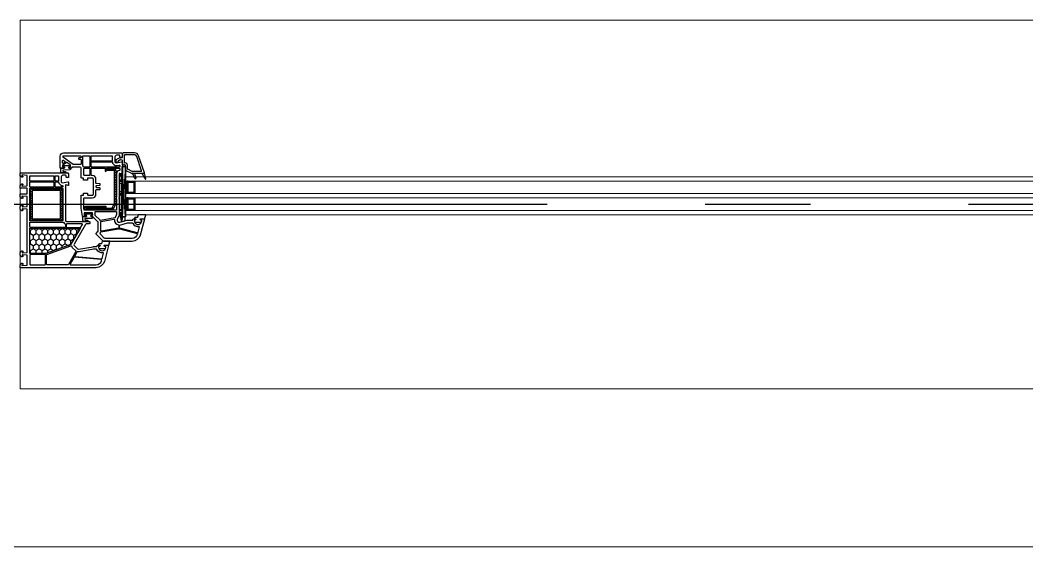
# Model space of a CAD drawing. Header units: inches. Extents: x -21163 to 11874, y -14995 to 6550.
# Drawn here: x -12256 to -11300, y -7989 to -7489 of the extents above; entities that cross this region are included whole.
import ezdxf

# ---------------------------------------------------------------- set-up
doc = ezdxf.new("R2010")
doc.units = ezdxf.units.IN
doc.header["$MEASUREMENT"] = 0
doc.linetypes.add('CONTI', pattern=[0])
doc.linetypes.add('GOST2.303 5', pattern=[24, 20, -1.5, 1, -1.5])
doc.layers.get('0').update_dxf_attribs({"color": 8})
for name, color, linetype in [('axis_dim', 8, 'CONTI'), ('GASKET', 8, 'Continuous'), ('PVC', 8, 'Continuous'), ('STEEL', 8, 'Continuous')]:
    doc.layers.add(name, color=color, linetype=linetype)
doc.layers.add('doors_windows', color=8, linetype='Continuous', lineweight=5)
doc.layers.add('stair1', color=8, linetype='Continuous', lineweight=15)

# ---------------------------------------------------------------- blocks, each defined once
blk = doc.blocks.new('*U18')
at = {"linetype": 'Continuous'}
h = blk.add_hatch(dxfattribs=at)
h.set_pattern_fill('HONEY', color=6, angle=-90, style=0)
h.set_pattern_definition([(270, (2072.1576, 52.6428), (-2.74963, -4.7625), [3.175, -6.35]), (150, (2072.1576, 52.6428), (-2.74963, 4.7625), [3.175, -6.35]), (210, (2072.1576, 52.6428), (-5.49926, -6e-07), [-6.35, 3.175])])
h.paths.add_polyline_path([(1943.78, -37.59, -0.57735), (1943.35, -36.84), (1951.03, -23.53, 0.079163), (1951.42, -22.5, -0.259107), (1951.74, -22.14), (1975.42, -13.52, -0.087489), (1975.59, -13.49), (1990.3, -13.49, -0.414214), (1990.8, -13.99), (1990.8, -37.09, -0.414214), (1990.3, -37.59)])
at = {"color": 1, "linetype": 'Continuous'}
for p, q in [((1903.02, -44.14), (1900.46, -44.82)), ((1900.46, -44.82), (1900.46, -47.87)), ((1904.22, -43.52), (1903.02, -43.85)), ((1903.02, -43.85), (1903.02, -44.14)), ((1904.22, -45.37), (1903.02, -45.65)), ((1903.02, -45.65), (1903.02, -88.61)), ((1904.22, -45.39), (1904.22, -43.52)), ((1904.22, -45.37), (1904.22, -51.97)), ((1906.02, -51.97), (1904.22, -45.37)), ((1904.22, -45.65), (1904.22, -51.97)), ((1900.46, -47.87), (1903.02, -47.87)), ((1903.02, -49.97), (1904.22, -49.97)), ((1903.02, -76.2), (1903.02, -52)), ((1904.22, -51.97), (1906.02, -51.97)), ((1904.22, -53.97), (1904.22, -54.57)), ((1904.22, -53.97), (1906.02, -53.97)), ((1904.22, -79.97), (1904.22, -53.97)), ((1904.22, -54.97), (1906.02, -54.97)), ((1906.02, -82.97), (1906.02, -51.97)), ((1904.22, -68.97), (1906.02, -68.97)), ((1904.22, -69.97), (1906.02, -69.97)), ((1904.22, -71.97), (1906.02, -71.97)), ((1904.22, -79.97), (1906.02, -79.97)), ((1904.22, -81.97), (1906.02, -81.97)), ((1904.22, -86.67), (1904.22, -81.97)), ((1904.22, -82.97), (1906.02, -82.97)), ((1903.02, -86.67), (1904.72, -86.67)), ((1903.02, -88.61), (1904.72, -89.07)), ((1904.72, -89.07), (1904.72, -86.67))]:
    blk.add_line(p, q, dxfattribs=at)
at = {"color": 5}
for p, q in [((1892.06, -55.28), (1891.06, -55.28)), ((1892.06, -56.28), (1891.06, -56.28)), ((1892.06, -57.28), (1891.06, -57.28)), ((1892.06, -55.28), (1892.06, -54.28)), ((1892.56, -55.28), (1892.56, -54.28)), ((1893.56, -55.28), (1893.56, -54.28)), ((1894.56, -55.28), (1894.56, -54.28)), ((1895.56, -55.28), (1895.56, -54.28)), ((1896.56, -55.28), (1896.56, -54.28)), ((1897.56, -55.28), (1897.56, -54.28)), ((1897.56, -55.28), (1898.56, -55.28)), ((1897.56, -56.28), (1898.56, -56.28)), ((1897.56, -57.28), (1898.56, -57.28)), ((1892.06, -58.28), (1891.06, -58.28)), ((1892.06, -59.28), (1891.06, -59.28)), ((1892.06, -60.28), (1891.06, -60.28)), ((1892.06, -61.28), (1891.06, -61.28)), ((1892.06, -62.28), (1891.06, -62.28)), ((1892.06, -63.28), (1891.06, -63.28)), ((1892.06, -64.28), (1891.06, -64.28)), ((1892.06, -65.28), (1891.06, -65.28)), ((1892.06, -65.28), (1891.06, -65.28)), ((1892.06, -66.28), (1891.06, -66.28)), ((1892.06, -65.28), (1892.06, -66.28)), ((1892.56, -66.28), (1892.56, -65.28)), ((1893.56, -66.28), (1893.56, -65.28)), ((1894.56, -66.28), (1894.56, -65.28)), ((1895.56, -66.28), (1895.56, -65.28)), ((1896.56, -66.28), (1896.56, -65.28)), ((1897.56, -58.28), (1898.56, -58.28)), ((1897.56, -59.28), (1898.56, -59.28)), ((1897.56, -60.28), (1898.56, -60.28)), ((1897.56, -61.28), (1898.56, -61.28)), ((1897.56, -62.28), (1898.56, -62.28)), ((1897.56, -63.28), (1898.56, -63.28)), ((1897.56, -64.28), (1898.56, -64.28)), ((1897.56, -65.28), (1898.56, -65.28)), ((1897.56, -65.28), (1898.56, -65.28)), ((1897.56, -65.28), (1897.56, -66.28)), ((1897.56, -66.28), (1898.56, -66.28)), ((1892.06, -71.28), (1891.06, -71.28)), ((1892.06, -72.28), (1891.06, -72.28)), ((1892.06, -73.28), (1891.06, -73.28)), ((1892.06, -74.28), (1891.06, -74.28)), ((1892.06, -75.28), (1891.06, -75.28)), ((1892.06, -76.28), (1891.06, -76.28)), ((1892.06, -71.28), (1892.06, -70.28)), ((1892.56, -71.28), (1892.56, -70.28)), ((1893.56, -71.28), (1893.56, -70.28)), ((1894.56, -71.28), (1894.56, -70.28)), ((1895.56, -71.28), (1895.56, -70.28)), ((1896.56, -71.28), (1896.56, -70.28)), ((1897.56, -71.28), (1897.56, -70.28)), ((1897.56, -71.28), (1898.56, -71.28)), ((1897.56, -72.28), (1898.56, -72.28)), ((1897.56, -73.28), (1898.56, -73.28)), ((1897.56, -74.28), (1898.56, -74.28)), ((1897.56, -75.28), (1898.56, -75.28)), ((1897.56, -76.28), (1898.56, -76.28)), ((1892.06, -77.28), (1891.06, -77.28)), ((1892.06, -78.28), (1891.06, -78.28)), ((1892.06, -79.28), (1891.06, -79.28)), ((1892.06, -80.28), (1891.06, -80.28)), ((1892.06, -81.28), (1891.06, -81.28)), ((1892.06, -81.28), (1891.06, -81.28)), ((1892.06, -82.28), (1891.06, -82.28)), ((1892.06, -81.28), (1892.06, -82.28)), ((1892.56, -82.28), (1892.56, -81.28)), ((1893.56, -82.28), (1893.56, -81.28)), ((1894.56, -82.28), (1894.56, -81.28)), ((1895.56, -82.28), (1895.56, -81.28)), ((1896.56, -82.28), (1896.56, -81.28)), ((1897.56, -77.28), (1898.56, -77.28)), ((1897.56, -78.28), (1898.56, -78.28)), ((1897.56, -79.28), (1898.56, -79.28)), ((1897.56, -80.28), (1898.56, -80.28)), ((1897.56, -81.28), (1898.56, -81.28)), ((1897.56, -81.28), (1898.56, -81.28)), ((1897.56, -81.28), (1897.56, -82.28)), ((1897.56, -82.28), (1898.56, -82.28))]:
    blk.add_line(p, q, dxfattribs=at)
at = {"color": 1, "linetype": 'Continuous', "lineweight": 25}
for p, q in [((1900.04, -48.17), (1903.03, -96.18)), ((1900.04, -96.18), (1903.03, -48.17))]:
    blk.add_line(p, q, dxfattribs=at)
blk.add_lwpolyline([(1943.43, -37.59, -0.57735), (1943.17, -37.14), (1951.81, -22.19, -0.176327), (1951.96, -22.06), (1975.45, -13.51, -0.087489), (1975.55, -13.49), (1990.5, -13.49, -0.414214), (1990.8, -13.79), (1990.8, -37.29, -0.414214), (1990.5, -37.59)], format="xyb", close=True)
at = {"color": 5}
for points in [[(1898.56, -66.28), (1891.06, -66.28), (1891.06, -54.28), (1898.56, -54.28)], [(1897.56, -65.28), (1892.06, -65.28), (1892.06, -55.28), (1897.56, -55.28)], [(1898.56, -82.28), (1891.06, -82.28), (1891.06, -70.28), (1898.56, -70.28)], [(1897.56, -81.28), (1892.06, -81.28), (1892.06, -71.28), (1897.56, -71.28)]]:
    blk.add_lwpolyline(points, close=True, dxfattribs=at)
at = {"color": 1, "linetype": 'Continuous', "lineweight": 25}
blk.add_lwpolyline([(1900.04, -50.18), (1900.04, -48.17), (1903.03, -48.17), (1903.03, -96.18), (1900.04, -96.18)], close=True, dxfattribs=at)
at = {"layer": 'doors_windows', "color": 5}
for points in [[(768, -50.28), (1900.04, -50.28), (1900.04, -54.28), (768, -54.28)], [(768, -66.28), (1900.04, -66.28), (1900.04, -70.28), (768, -70.28)], [(768, -82.28), (1900.04, -82.28), (1900.04, -86.28), (768, -86.28)]]:
    blk.add_lwpolyline(points, close=True, dxfattribs=at)
at = {"layer": 'GASKET'}
for p, q in [((1880.59, -84.5), (1882.03, -89.88)), ((1881.33, -84.2), (1884.32, -89.5)), ((1892.57, -87.48), (1892.93, -89.5))]:
    blk.add_line(p, q, dxfattribs=at)
at = {"layer": 'GASKET', "color": 5, "linetype": 'Continuous'}
for points in [[(1924.88, -22.56, 0.414214), (1925.58, -21.86), (1925.58, -21.76, 0.414214), (1925.28, -21.46), (1924.43, -21.46), (1924.26, -21.16, -0.57735), (1924.78, -20.26), (1925.23, -20.26, 0.414214), (1925.73, -19.76), (1925.73, -19.46, 0.020024), (1925.72, -19.18, 0.390947), (1924.72, -18.26), (1919.74, -18.26, 0.390947), (1918.74, -19.18), (1918.73, -19.46), (1918.73, -19.76, 0.414214), (1919.23, -20.26), (1919.68, -20.26, -0.57735), (1920.2, -21.16), (1920.03, -21.46), (1915.98, -21.46), (1914.96, -24.85, 0.502334), (1915.25, -25.23), (1922.01, -25.23), (1922.74, -22.8, -0.349418), (1923.04, -22.56)], [(1890.78, -47.61, 0.414214), (1891.48, -46.91), (1891.48, -46.81, 0.414214), (1891.18, -46.51), (1890.33, -46.51), (1890.16, -46.21, -0.57735), (1890.68, -45.31), (1891.13, -45.31, 0.414214), (1891.63, -44.81), (1891.63, -44.51, 0.020024), (1891.62, -44.23, 0.390947), (1890.62, -43.31), (1885.64, -43.31, 0.390947), (1884.64, -44.23), (1884.63, -44.51), (1884.63, -44.81, 0.414214), (1885.13, -45.31), (1885.58, -45.31, -0.57735), (1886.1, -46.21), (1885.93, -46.51), (1881.88, -46.51), (1880.86, -49.9, 0.502334), (1881.15, -50.28), (1887.91, -50.28), (1888.64, -47.85, -0.349418), (1888.94, -47.61)], [(1937.9, -49.68, -0.414214), (1938.4, -50.18, -0.054959), (1938.32, -50.94, -0.351258), (1938.12, -51.1), (1931.68, -51.1, -0.351258), (1931.48, -50.94, -0.054959), (1931.4, -50.18, -0.414214), (1931.9, -49.68), (1932.35, -49.68, 0.57735), (1932.87, -48.78), (1932.7, -48.48), (1931.23, -48.48, -0.414214), (1931.03, -48.28), (1931.03, -47.81, -0.407864), (1932.01, -46.81), (1938.22, -46.68, 0.433601), (1938.61, -46.24), (1938.58, -45.92, 0.363714), (1937.86, -45.19), (1936.89, -45.11, 0.169782), (1936.7, -45.16, -1.241435), (1936.25, -43.99), (1939.34, -43.99, -0.414214), (1940.54, -45.19), (1940.54, -48.18, -0.414214), (1940.24, -48.48), (1937.1, -48.48), (1936.93, -48.78, 0.57735), (1937.45, -49.68)], [(1958.89, -95.68, -0.414214), (1959.39, -96.18, -0.054959), (1959.3, -96.94, -0.351258), (1959.11, -97.1), (1952.67, -97.1, -0.351258), (1952.47, -96.94, -0.054959), (1952.39, -96.18, -0.414214), (1952.89, -95.68), (1953.34, -95.68, 0.57735), (1953.86, -94.78), (1953.68, -94.48), (1952.22, -94.48, -0.414214), (1952.02, -94.28), (1952.02, -93.81, -0.407864), (1953, -92.81), (1959.21, -92.68, 0.433601), (1959.6, -92.24), (1959.57, -91.92, 0.363714), (1958.84, -91.19), (1957.88, -91.11, 0.169782), (1957.69, -91.16, -1.241435), (1957.24, -89.99), (1960.33, -89.99, -0.414214), (1961.53, -91.19), (1961.53, -94.18, -0.414214), (1961.23, -94.48), (1958.09, -94.48), (1957.92, -94.78, 0.57735), (1958.44, -95.68)]]:
    blk.add_lwpolyline(points, format="xyb", close=True, dxfattribs=at)
at = {"layer": 'GASKET'}
for centre, radius, start, end in [((1880.98, -84.4), 0.4, 29.48668, 195), ((1890.62, -85.1), 0.6, 47.51402, 209.41996), ((1883.13, -89.32), 8, 0, 29.41996), ((1887.65, -88.34), 5, 10, 47.51402)]:
    blk.add_arc(centre, radius, start, end, dxfattribs=at)
at = {"layer": 'PVC'}
for p, q in [((1882.02, -89.8), (1882.02, -89.8)), ((1882.04, -89.9), (1887.6, -106.29)), ((1882.32, -89.5), (1893.47, -89.5)), ((1884.78, -92.06), (1889.4, -105.68)), ((1885.25, -91.4), (1893.47, -91.4)), ((1891.13, -89.32), (1891.13, -89.5)), ((1893.69, -91.45), (1897.84, -93.47)), ((1894.52, -89.74), (1898.67, -91.76)), ((1898.12, -93.92), (1898.12, -97.3)), ((1900.02, -93.92), (1900.02, -97)), ((1900.22, -99.4), (1900.62, -99.4)), ((1900.52, -97.5), (1900.92, -97.5)), ((1901.12, -99.9), (1901.12, -106.6)), ((1903.02, -99.6), (1903.02, -101.91)), ((1903.02, -104.96), (1903.02, -108.25)), ((1904.67, -102.62), (1903.43, -102.4)), ((1905.22, -104.75), (1903.61, -104.47)), ((1906.77, -101.55), (1905.01, -102.56)), ((1908.77, -102.7), (1905.22, -104.75)), ((1907.02, -100.65), (1907.02, -101.11)), ((1909.02, -100.65), (1909.02, -102.27)), ((1891.3, -107.1), (1900.62, -107.1)), ((1891.39, -109), (1902.27, -109)), ((1902.27, -109), (1903.02, -108.25))]:
    blk.add_line(p, q, dxfattribs=at)
for points in [[(1956.02, -44), (1934.52, -44, -0.414214), (1934.02, -43.5), (1934.02, -42, -0.414214), (1934.52, -41.5), (1937.22, -41.5, 0.267949), (1938.09, -41), (1948.89, -22.29, 0.339454), (1948.73, -21.09), (1945.44, -17.8, 0.245592), (1944.56, -17.52), (1930.72, -19.95, -0.043661), (1930.2, -20), (1927.52, -20, 0.414214), (1927.02, -20.5, -0.414214), (1926.02, -21.5), (1924.38, -21.5), (1924.2, -21.2, -0.57735), (1924.72, -20.3), (1925.17, -20.3, 0.414214), (1925.67, -19.8), (1925.67, -19.5, 1), (1918.67, -19.5), (1918.67, -19.8, 0.414214), (1919.17, -20.3), (1919.62, -20.3, -0.57735), (1920.14, -21.2), (1919.97, -21.5), (1916.32, -21.5, -0.493145), (1916.03, -21.12), (1920.1, -5.93, -0.339454), (1927.83, 0), (1999.52, 0, -0.414214), (2000.02, -0.5), (2000.02, -2.41), (2000.02, -2.7), (1998.52, -4.2), (1998.02, -4.2, -0.414214), (1997.52, -3.7), (1997.52, -3.3, -0.198912), (1997.58, -3.16), (1998.23, -2.51, 0.700208), (1997.99, -2), (1993.78, -2.37, 0.388879), (1993.32, -2.87), (1993.32, -11.46, 0.388879), (1993.78, -11.96), (1997.7, -12.3, 0.700208), (1997.93, -11.79), (1997.58, -11.44, -0.198912), (1997.52, -11.3), (1997.52, -10.9, -0.414214), (1998.02, -10.4), (1998.52, -10.4), (2000.02, -11.9), (2000.02, -14.4), (1998.52, -15.9), (1998.02, -15.9, -0.414214), (1997.52, -15.4), (1997.52, -15, -0.198912), (1997.58, -14.86), (1997.93, -14.51, 0.700208), (1997.7, -14), (1993.78, -14.34, 0.388879), (1993.32, -14.84), (1993.32, -55.16, 0.388879), (1993.78, -55.66), (1997.7, -56, 0.700208), (1997.93, -55.49), (1997.58, -55.14, -0.198912), (1997.52, -55), (1997.52, -54.6, -0.414214), (1998.02, -54.1), (1998.52, -54.1), (2000.02, -55.6), (2000.02, -58.1), (1998.52, -59.6), (1998.02, -59.6, -0.414214), (1997.52, -59.1), (1997.52, -58.7, -0.198912), (1997.58, -58.56), (1997.93, -58.21, 0.700208), (1997.7, -57.7), (1993.78, -58.04, 0.388879), (1993.32, -58.54), (1993.32, -67.13, 0.388879), (1993.78, -67.63), (1997.99, -68, 0.700208), (1998.23, -67.49), (1997.58, -66.84, -0.198912), (1997.52, -66.7), (1997.52, -66.3, -0.414214), (1998.02, -65.8), (1998.52, -65.8), (2000.02, -67.3), (2000.02, -67.59), (2000.02, -69.5, -0.414214), (1999.52, -70), (1993.82, -70, 0.414214), (1993.32, -70.5), (1993.32, -74.9, 0.414214), (1993.82, -75.4), (1999.52, -75.4, -0.414214), (2000.02, -75.9), (2000.02, -78.1), (1998.52, -79.6), (1998.02, -79.6, -0.414214), (1997.52, -79.1), (1997.52, -78.7, -0.198912), (1997.58, -78.56), (1998.23, -77.91, 0.700208), (1997.99, -77.4), (1993.78, -77.77, 0.388879), (1993.32, -78.27), (1993.32, -87.13, 0.388879), (1993.78, -87.63), (1997.99, -88, 0.700208), (1998.23, -87.49), (1997.58, -86.84, -0.198912), (1997.52, -86.7), (1997.52, -86.3, -0.414214), (1998.02, -85.8), (1998.52, -85.8), (2000.02, -87.3), (2000.02, -87.59), (2000.02, -89.5, -0.414214), (1999.52, -90), (1954.77, -90), (1954.02, -89.25), (1954.02, -88.75), (1954.21, -85.97, -0.446275), (1954.79, -85.51), (1955.91, -85.7, -0.36397), (1956.32, -86.2), (1956.32, -87.2, 0.414214), (1956.82, -87.7), (1959.52, -87.7, 0.414214), (1961.02, -86.2), (1961.02, -81.43), (1960.02, -80.43), (1954.8, -81.49, -0.454146), (1954.2, -81.03), (1954.02, -78.32, -0.51393), (1954.4, -78.01), (1956.39, -78.54, 0.493145), (1957.02, -78.06), (1957.02, -45, 0.414214)], [(1947.7, -10.6), (1922.76, -8.42, 0.36397), (1922.24, -8.79), (1920.92, -13.7, 0.546119), (1921.26, -14.08, -0.339137), (1927.17, -17.21, 0.293253), (1927.63, -17.5), (1930.24, -17.5), (1944.12, -15.05, -0.100742), (1945.52, -15.09, 0.329802), (1946.06, -14.85), (1948.09, -11.35, 0.548619)], [(1952.16, -2.8), (1927.83, -2.8, 0.339454), (1922.81, -6.65), (1922.68, -7.12, 0.466308), (1923.12, -7.75), (1948.55, -9.97, 0.291473), (1949.02, -9.72), (1952.59, -3.55, 0.57735)], [(1974.47, -2.8, -0.414214), (1974.97, -3.3), (1974.97, -12.18, -0.315299), (1974.64, -12.65), (1951.96, -20.91, -0.415199), (1951.31, -20.61, 0.110369), (1950.5, -19.32), (1947.13, -15.95, -0.339454), (1947.05, -15.35), (1954.15, -3.05, -0.267949), (1954.58, -2.8)], [(1976.07, -3.3), (1976.07, -11.9, 0.414214), (1976.57, -12.4), (1990.32, -12.4, 0.414214), (1990.82, -11.9), (1990.82, -3.3, 0.414214), (1990.32, -2.8), (1976.57, -2.8, 0.414214)], [(1975.52, -13.5), (1990.32, -13.5, -0.414214), (1990.82, -14), (1990.82, -37.1, -0.414214), (1990.32, -37.6), (1943.8, -37.6, -0.57735), (1943.37, -36.85), (1951.05, -23.54, 0.079163), (1951.45, -22.51, -0.259107), (1951.76, -22.15)], [(1955.82, -38.3), (1942.82, -38.3, 0.267949), (1942.39, -38.55), (1940.94, -41.05, 0.57735), (1941.2, -41.5), (1955.82, -41.5, 0.414214), (1956.32, -41), (1956.32, -38.8, 0.414214)], [(1990.32, -38.3, -0.414214), (1990.82, -38.8), (1990.82, -42.8, -0.414214), (1990.32, -43.3), (1959.36, -43.3, -0.252264), (1958.94, -43.08, 0.152167), (1957.33, -41.76, -0.305615), (1957.02, -41.29), (1957.02, -38.8, -0.414214), (1957.52, -38.3)], [(1990.32, -44.4, -0.414214), (1990.82, -44.9), (1990.82, -54.1, 1), (1990.82, -54.7), (1990.82, -65.1, 1), (1990.82, -65.7), (1990.82, -74.9, -0.414214), (1990.32, -75.4), (1960.02, -75.4, -0.414214), (1959.52, -74.9), (1959.52, -44.9, -0.414214), (1960.02, -44.4)], [(1966.42, -76.5, -0.414214), (1966.92, -77), (1966.92, -81, -0.414214), (1966.42, -81.5), (1963.99, -81.5, -0.372896), (1963.5, -81.07, 0.161969), (1962.79, -79.66), (1961.79, -78.66, 0.198912), (1960.02, -77.93, -0.414214), (1959.52, -77.43), (1959.52, -77, -0.414214), (1960.02, -76.5)], [(1966.42, -82.2, -0.414214), (1966.92, -82.7), (1966.92, -86.7, -0.414214), (1966.42, -87.2), (1964.02, -87.2, -0.414214), (1963.52, -86.7), (1963.52, -82.7, -0.414214), (1964.02, -82.2)], [(1990.32, -76.5, -0.414214), (1990.82, -77), (1990.82, -81, -0.414214), (1990.32, -81.5), (1968.52, -81.5, -0.414214), (1968.02, -81), (1968.02, -77, -0.414214), (1968.52, -76.5)], [(1990.32, -82.2, -0.414214), (1990.82, -82.7), (1990.82, -86.7, -0.414214), (1990.32, -87.2), (1968.52, -87.2, -0.414214), (1968.02, -86.7), (1968.02, -82.7, -0.414214), (1968.52, -82.2)]]:
    blk.add_lwpolyline(points, format="xyb", close=True, dxfattribs=at)
at = {"layer": 'PVC', "linetype": 'Continuous', "lineweight": 25}
for points in [[(1903.77, -109), (1903.02, -108.25), (1903.02, -107.75), (1903.21, -104.97, -0.446275), (1903.79, -104.51), (1904.91, -104.7, -0.36397), (1905.32, -105.2), (1905.32, -106.2, 0.414214), (1905.82, -106.7), (1908.52, -106.7, 0.414214), (1910.02, -105.2), (1910.02, -100.43), (1909.02, -99.43), (1903.8, -100.49, -0.454146), (1903.2, -100.03), (1903.03, -97.41, -0.016582), (1903.02, -97.21), (1903.02, -89.3, -0.493145), (1903.4, -89.01), (1905.39, -89.54, 0.493145), (1906.02, -89.06), (1906.02, -66.71, -0.201513), (1906.17, -66.36, 0.420084), (1906.17, -65.64, -0.201513), (1906.02, -65.29), (1906.02, -50), (1907.85, -45.8, 0.628383), (1905.5, -43.07), (1898.29, -45), (1893.52, -45, 0.414214), (1893.02, -45.5, -0.414214), (1892.02, -46.5), (1890.38, -46.5), (1890.2, -46.2, -0.57735), (1890.72, -45.3), (1891.16, -45.3, 0.38517), (1891.65, -44.85, 1.105542), (1884.69, -44.85, 0.38517), (1885.19, -45.3), (1885.62, -45.3, -0.57735), (1886.14, -46.2), (1885.97, -46.5), (1882.32, -46.5, -0.493145), (1882.03, -46.12), (1886.1, -30.93, -0.339454), (1893.83, -25), (1920.61, -25, -0.198912), (1921.31, -25.29), (1927.88, -31.85, -0.414214), (1927.88, -32.56), (1926.17, -34.27, 0.198912), (1926.02, -34.62), (1926.02, -43.29, 0.198912), (1926.17, -43.65), (1930.88, -48.35, 0.198912), (1931.23, -48.5), (1932.67, -48.5), (1932.84, -48.8, -0.57735), (1932.32, -49.7), (1931.82, -49.7, 0.414214), (1931.32, -50.2), (1931.32, -51.6, 0.414214), (1931.82, -52.1), (1938.81, -52.1, 0.455633), (1939.31, -51.53), (1939.11, -50.13, 0.373972), (1938.61, -49.7), (1937.42, -49.7, -0.57735), (1936.9, -48.8), (1937.08, -48.5), (1940.46, -48.5, -0.373885), (1940.96, -48.93), (1942.02, -56.5), (1942.02, -68.6, -0.414214), (1941.72, -68.9), (1940.12, -68.9, 0.414214), (1939.82, -69.2), (1939.82, -70.6, -0.414214), (1939.52, -70.9), (1936.42, -70.9, -0.414214), (1936.12, -70.6), (1936.12, -69.4, 0.414214), (1935.62, -68.9), (1931.52, -68.9, 0.414214), (1930.52, -69.9), (1930.52, -76.29, -0.201513), (1930.37, -76.64, 0.420084), (1930.37, -77.36, -0.201513), (1930.52, -77.71), (1930.52, -84.1, 0.414214), (1931.52, -85.1), (1935.62, -85.1, 0.414214), (1936.12, -84.6), (1936.12, -83.4, -0.414214), (1936.42, -83.1), (1939.52, -83.1, -0.414214), (1939.82, -83.4), (1939.82, -84.8, 0.414214), (1940.12, -85.1), (1941.72, -85.1, -0.414214), (1942.02, -85.4), (1942.02, -94, 0.414214), (1943.52, -95.5), (1950.52, -95.5, 0.414214), (1951.02, -95, -0.414214), (1951.52, -94.5), (1953.67, -94.5), (1953.84, -94.8, -0.57735), (1953.32, -95.7), (1952.82, -95.7, 0.414214), (1952.32, -96.2), (1952.32, -97.17, 0.244698), (1952.53, -97.58), (1955.58, -99.72, 0.315299), (1956.16, -99.72), (1959.51, -97.37, 0.244698), (1959.72, -96.96), (1959.72, -96.2, 0.414214), (1959.22, -95.7), (1958.42, -95.7, -0.57735), (1957.9, -94.8), (1958.08, -94.5), (1961.72, -94.5, -0.414214), (1962.02, -94.8), (1962.02, -106, -0.414214), (1959.02, -109)], [(1906.54, -36.95, -0.109518), (1905.25, -36.9), (1889.08, -32.57, -0.414214), (1888.73, -31.95), (1888.81, -31.65, -0.339454), (1893.83, -27.8), (1919.45, -27.8, -0.198912), (1920.15, -28.09), (1924.14, -32.08, -0.382222), (1924.18, -32.75, 0.088112), (1923.68, -33.67, -0.274835), (1923.29, -34)], [(1893.63, -42.5, -0.293253), (1893.17, -42.21, 0.339137), (1887.26, -39.08, -0.546119), (1886.92, -38.7), (1888.29, -33.6, -0.414214), (1888.9, -33.24), (1905.3, -37.64, -0.339454), (1905.67, -38.12), (1905.67, -40.05, -0.339454), (1905.3, -40.53), (1898.03, -42.48, -0.065543), (1897.9, -42.5)], [(1911.08, -46.01, -0.498043), (1910.5, -45.46, 0.394481), (1906.79, -40.57, -0.365019), (1906.37, -40.07), (1906.37, -38.12, -0.36397), (1906.78, -37.62), (1922.93, -34.77, -0.466308), (1923.52, -35.27), (1923.52, -43.39, -0.36397), (1923.11, -43.89)], [(1909.02, -53.5, -0.414214), (1908.52, -53), (1908.52, -50.63, -0.103244), (1908.56, -50.43), (1909.81, -47.58, -0.251284), (1910.18, -47.28), (1923.64, -44.91, -0.28183), (1924.13, -45.1, 0.034736), (1924.4, -45.41), (1928.68, -49.69, -0.198912), (1928.82, -50.04), (1928.82, -53, -0.414214), (1928.32, -53.5)], [(1919.82, -94.4, -0.414214), (1919.32, -93.9), (1919.32, -91.9, 1), (1918.32, -91.9), (1918.32, -93.9, -0.414214), (1917.82, -94.4), (1906.02, -94.4, -0.414214), (1905.52, -93.9), (1905.52, -92.61, -0.387795), (1905.98, -92.11, 0.387795), (1908.52, -89.32), (1908.52, -67.31, 0.229416), (1908.52, -64.69), (1908.52, -55.1, -0.414214), (1909.02, -54.6), (1938.8, -54.6, -0.373972), (1939.29, -55.03), (1939.52, -56.64, -0.034844), (1939.52, -56.71), (1939.52, -65.9, -0.414214), (1939.02, -66.4), (1931.52, -66.4, 0.414214), (1928.02, -69.9), (1928.02, -73.72, -0.39896), (1927.55, -74.22), (1924.5, -74.38, 0.39896), (1924.02, -74.87), (1924.02, -75.31, 0.39896), (1924.5, -75.8), (1927.29, -75.95, -0.442836), (1927.76, -76.52, 0.074681), (1927.76, -77.48, -0.442836), (1927.29, -78.05), (1924.5, -78.2, 0.39896), (1924.02, -78.69), (1924.02, -79.13, 0.39896), (1924.5, -79.62), (1927.55, -79.78, -0.39896), (1928.02, -80.28), (1928.02, -84.1, 0.414214), (1931.52, -87.6), (1932.22, -87.6, -0.414214), (1932.72, -88.1), (1932.72, -93.9, -0.414214), (1932.22, -94.4)], [(1912.99, -100.5, -0.372896), (1912.5, -100.07, 0.161969), (1911.79, -98.66), (1910.79, -97.66, 0.251647), (1908.52, -96.98), (1906.12, -97.47, -0.4743), (1905.52, -96.98), (1905.52, -96, -0.414214), (1906.02, -95.5), (1932.22, -95.5, -0.414214), (1932.72, -96), (1932.72, -100, -0.414214), (1932.22, -100.5)], [(1934.32, -94.4, -0.414214), (1933.82, -93.9), (1933.82, -88.1, -0.414214), (1934.32, -87.6), (1939.02, -87.6, -0.414214), (1939.52, -88.1), (1939.52, -93.9, -0.414214), (1939.02, -94.4)], [(1934.32, -106.2, -0.414214), (1933.82, -105.7), (1933.82, -96, -0.414214), (1934.32, -95.5), (1939.49, -95.5, -0.284915), (1939.94, -95.78, 0.045769), (1940.32, -96.4, -0.162278), (1940.42, -96.7), (1940.42, -105.7, -0.414214), (1939.92, -106.2)], [(1913.02, -106.2, -0.414214), (1912.52, -105.7), (1912.52, -101.7, -0.414214), (1913.02, -101.2), (1932.22, -101.2, -0.414214), (1932.72, -101.7), (1932.72, -105.7, -0.414214), (1932.22, -106.2)], [(1942.72, -106.2, -0.414214), (1942.22, -105.7), (1942.22, -104.7, -0.414214), (1942.72, -104.2), (1944.02, -104.2, 0.414214), (1944.52, -103.7), (1944.52, -103.5, 0.414214), (1944.02, -103), (1942.72, -103, -0.414214), (1942.22, -102.5), (1942.22, -98.49, -0.436376), (1942.76, -97.99, 0.01877), (1943.02, -98), (1949.49, -98, -0.153915), (1949.77, -98.09), (1959.01, -104.56, -0.244698), (1959.22, -104.97), (1959.22, -105.7, -0.414214), (1958.72, -106.2)], [(1957.33, -100.94, -0.520567), (1957.33, -100.12), (1958.93, -98.99, -0.606815), (1959.72, -99.4), (1959.72, -101.65, -0.606815), (1958.93, -102.06)]]:
    blk.add_lwpolyline(points, format="xyb", close=True, dxfattribs=at)
at = {"layer": 'PVC'}
for centre, radius, start, end in [((1882.32, -89.8), 0.3, 90, 198.74809), ((1885.25, -91.9), 0.5, 90, 198.74809), ((1893.47, -91.9), 2.4, 64.07953, 90), ((1893.47, -91.9), 0.5, 64.07953, 90), ((1897.62, -93.92), 0.5, 0, 64.07953), ((1897.62, -93.92), 2.4, 0, 64.07953), ((1900.22, -97.3), 2.1, 180, 270), ((1900.52, -97), 0.5, 180, 270), ((1900.62, -99.9), 0.5, 0, 90), ((1900.92, -99.6), 2.1, 0, 90), ((1903.52, -101.91), 0.5, 180, 260), ((1903.52, -104.96), 0.5, 80, 180), ((1904.76, -102.13), 0.5, 260, 300), ((1906.52, -101.11), 0.5, 300, 0), ((1908.02, -100.65), 1, 0, 180), ((1908.52, -102.27), 0.5, 300, 0), ((1891.39, -105), 4, 198.74809, 270), ((1891.39, -105), 2.1, 198.74809, 270), ((1900.62, -106.6), 0.5, 270, 0)]:
    blk.add_arc(centre, radius, start, end, dxfattribs=at)
at = {"layer": 'STEEL', "color": 5, "linetype": 'Continuous'}
for p, q in [((1961.68, -44.8), (1960.12, -46.36)), ((1961.62, -46.98), (1960.12, -48.48)), ((1963.8, -44.8), (1962.3, -46.3)), ((1965.92, -44.8), (1964.42, -46.3)), ((1968.04, -44.8), (1966.54, -46.3)), ((1970.16, -44.8), (1968.66, -46.3)), ((1972.28, -44.8), (1970.78, -46.3)), ((1974.41, -44.8), (1972.91, -46.3)), ((1976.53, -44.8), (1975.37, -45.95)), ((1978.65, -44.8), (1977.15, -46.3)), ((1980.77, -44.8), (1979.27, -46.3)), ((1982.89, -44.8), (1981.39, -46.3)), ((1985.01, -44.8), (1983.51, -46.3)), ((1987.13, -44.8), (1985.63, -46.3)), ((1989.16, -44.9), (1987.75, -46.3)), ((1990.1, -46.07), (1988.62, -47.55)), ((1913.24, -55.03), (1910.76, -57.51)), ((1915.5, -55.03), (1914, -56.53)), ((1917.77, -55.03), (1916.27, -56.53)), ((1920.03, -55.03), (1918.53, -56.53)), ((1920.45, -56.87), (1918.87, -58.45)), ((1922.29, -55.03), (1920.79, -56.53)), ((1922.71, -56.87), (1921.13, -58.45)), ((1924.55, -55.03), (1923.05, -56.53)), ((1924.97, -56.87), (1923.39, -58.45)), ((1926.82, -55.03), (1925.32, -56.53)), ((1927.23, -56.87), (1925.65, -58.45)), ((1929.08, -55.03), (1927.58, -56.53)), ((1929.5, -56.87), (1927.92, -58.45)), ((1931.34, -55.03), (1929.84, -56.53)), ((1931.76, -56.87), (1930.18, -58.45)), ((1933.61, -55.03), (1932.11, -56.53)), ((1934.02, -56.87), (1932.44, -58.45)), ((1935.87, -55.03), (1934.37, -56.53)), ((1936.29, -56.87), (1934.71, -58.45)), ((1937.92, -55.24), (1936.63, -56.53)), ((1938.65, -56.78), (1936.97, -58.45)), ((1961.62, -49.1), (1960.12, -50.6)), ((1961.62, -51.22), (1960.12, -52.72)), ((1961.62, -53.34), (1960.12, -54.84)), ((1961.62, -55.46), (1960.12, -56.96)), ((1990.12, -48.17), (1988.62, -49.67)), ((1990.12, -50.3), (1988.62, -51.8)), ((1990.12, -52.42), (1988.62, -53.92)), ((1990.12, -54.54), (1988.62, -56.04)), ((1990.12, -56.66), (1988.62, -58.16)), ((1911.85, -58.68), (1909, -61.53)), ((1910.5, -62.3), (1909, -63.8)), ((1910.5, -64.56), (1909, -66.06)), ((1910.5, -66.82), (1909, -68.32)), ((1961.62, -57.58), (1960.12, -59.08)), ((1961.62, -59.7), (1960.12, -61.2)), ((1961.62, -61.83), (1960.12, -63.33)), ((1961.62, -63.95), (1960.12, -65.45)), ((1961.62, -66.07), (1960.12, -67.57)), ((1990.12, -58.78), (1988.62, -60.28)), ((1990.12, -60.9), (1988.62, -62.4)), ((1990.12, -63.02), (1988.62, -64.52)), ((1990.12, -65.15), (1988.62, -66.65)), ((1910.5, -69.08), (1909, -70.58)), ((1910.5, -71.35), (1909, -72.85)), ((1910.5, -73.61), (1909, -75.11)), ((1910.5, -75.87), (1909, -77.37)), ((1961.62, -68.19), (1960.12, -69.69)), ((1961.62, -70.31), (1960.12, -71.81)), ((1961.62, -72.43), (1960.22, -73.83)), ((1962.88, -73.3), (1961.39, -74.78)), ((1965, -73.3), (1963.5, -74.8)), ((1967.12, -73.3), (1965.62, -74.8)), ((1969.24, -73.3), (1967.74, -74.8)), ((1971.36, -73.3), (1969.86, -74.8)), ((1973.48, -73.3), (1971.98, -74.8)), ((1975.6, -73.3), (1974.1, -74.8)), ((1977.73, -73.3), (1976.23, -74.8)), ((1979.85, -73.3), (1978.35, -74.8)), ((1981.97, -73.3), (1980.47, -74.8)), ((1984.09, -73.3), (1982.59, -74.8)), ((1986.21, -73.3), (1984.71, -74.8)), ((1988.33, -73.3), (1986.83, -74.8)), ((1990.12, -67.27), (1988.62, -68.77)), ((1990.12, -69.39), (1988.62, -70.89)), ((1990.12, -71.51), (1988.62, -73.01)), ((1990.07, -73.68), (1989, -74.75)), ((1910.5, -78.13), (1909, -79.63)), ((1910.5, -80.4), (1909, -81.9)), ((1910.5, -82.66), (1909, -84.16)), ((1910.5, -84.92), (1909, -86.42)), ((1910.5, -87.19), (1909, -88.69)), ((1910.5, -89.45), (1909, -90.95)), ((1910.5, -91.71), (1909.31, -92.9)), ((1912.14, -92.33), (1910.67, -93.8)), ((1914.41, -92.33), (1912.91, -93.83)), ((1916.67, -92.33), (1915.17, -93.83)), ((1917.5, -93.76), (1917.43, -93.83))]:
    blk.add_line(p, q, dxfattribs=at)
blk.add_lwpolyline([(1975.37, -46.3), (1975.37, -44.8), (1988.62, -44.8, -0.414214), (1990.12, -46.3), (1990.12, -73.3, -0.414214), (1988.62, -74.8), (1961.62, -74.8, -0.414214), (1960.12, -73.3), (1960.12, -46.3, -0.414214), (1961.62, -44.8), (1974.87, -44.8), (1974.87, -46.3), (1961.62, -46.3), (1961.62, -73.3), (1988.62, -73.3), (1988.62, -46.3)], format="xyb", close=True, dxfattribs=at)
at = {"layer": 'STEEL', "linetype": 'Continuous'}
blk.add_lwpolyline([(1909, -91.83), (1909, -61.5, -0.116434), (1909.21, -60.61), (1911.45, -56.13, -0.284079), (1913.24, -55.03), (1937.15, -55.03, -0.414214), (1938.65, -56.53), (1938.65, -56.95, -0.414214), (1937.15, -58.45), (1918.65, -58.45), (1918.65, -56.87), (1937.24, -56.87, 0.940252), (1937.26, -56.53), (1913.36, -56.53, 0.228035), (1912.79, -56.81), (1910.55, -61.28, 0.116434), (1910.5, -61.5), (1910.5, -91.83, 0.414214), (1911, -92.33), (1917.5, -92.33), (1917.5, -93.83), (1911, -93.83, -0.414214)], format="xyb", close=True, dxfattribs=at)

msp = doc.modelspace()

# ---------------------------------------------------------------- linework, layer by layer
at = {"layer": 'axis_dim', "linetype": 'GOST2.303 5', "lineweight": 25, "ltscale": 100}
msp.add_lwpolyline([(244.61, -7664), (-18161.56, -7664)], dxfattribs=at)
at = {"layer": 'doors_windows', "lineweight": 20, "ltscale": 50}
msp.add_lwpolyline([(-12255.57, -7489), (-10255.54, -7489), (-10255.54, -7839), (-12255.57, -7839)], close=True, dxfattribs=at)
at = {"layer": 'stair1', "ltscale": 75}
msp.add_lwpolyline([(-13825.59, -7839), (-13825.59, -7989), (2924.88, -7989), (2924.88, -7839)], dxfattribs=at)

# ---------------------------------------------------------------- block references
at = {"ltscale": 100, "rotation": 180}
msp.add_blockref('*U18', (-10255.54, -7724), dxfattribs=at)

doc.saveas('drawing.dxf')
